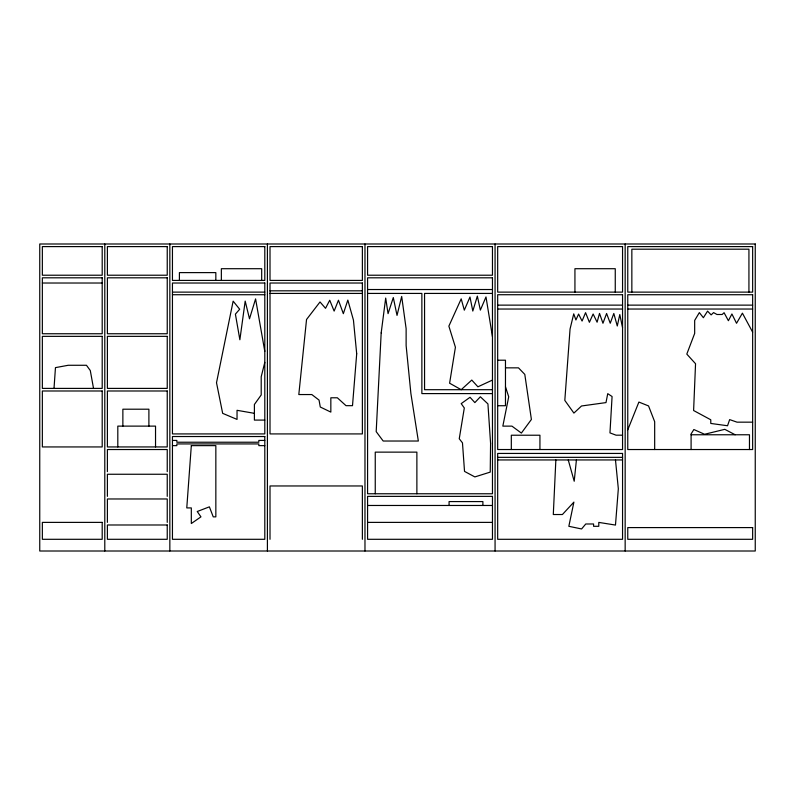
<?xml version="1.0" encoding="UTF-8"?>
<svg xmlns="http://www.w3.org/2000/svg" width="795" height="795" viewBox="0 0 795 795"><rect width="100%" height="100%" fill="white"/><g stroke="black" fill="none" stroke-linecap="round" stroke-linejoin="round"><path stroke-width="1.19" d="M555.854 459.947L553.3 514.524L562.403 514.524L573.891 502.112L568.842 526.3L581.582 528.963L585.766 523.985L593.577 523.985L593.577 526.3L598.784 526.3L598.784 522.404L615.479 525.068L618.331 488.756L615.479 459.947M54.01 388.397L55.461 367.628L68.251 365.273L86.466 365.273L90.292 370.53L93.522 388.397M576.415 459.947L574.209 481.243L568.246 459.947M264.805 362.361L261.207 376.741L261.207 394.956L254.4 404.476L254.4 420.088L264.805 420.088M627.762 429.837L638.892 402.061L648.551 405.937L654.673 421.698L654.673 449.533M492.463 380.07L477.914 386.807L471.783 380.07L461.199 389.699L449.612 383.21L455.416 347.246L448.867 326.129L461.199 298.86L464.31 310.159L469.984 297.022L472.806 311.054L477.348 296.108L480.359 310.1L485.993 296.942L492.463 336.752M42.354 283.02L102.197 283.02M367.578 289.529L492.463 289.529M270.012 290.821L362.371 290.821M172.445 292.123L264.805 292.123M270.012 293.425L362.371 293.425M367.578 293.425L421.867 293.425L421.867 393.595L492.463 393.595M492.463 293.425L424.56 293.425L424.56 389.699L492.463 389.699M172.445 294.726L264.805 294.726M497.67 305.131L622.555 305.131M627.762 305.131L752.646 305.131M497.67 309.036L622.555 309.036M627.762 309.036L752.646 309.036M497.67 360.205L505.471 360.205L505.471 405.728L497.67 405.728M505.471 367.847L518.489 367.847L524.799 374.405L531.398 419.462L521.371 433.076L511.94 426.13L502.838 426.13L508.711 396.794L505.471 386.787M752.646 422.165L737.035 422.165L729.661 419.611L727.534 425.752L710.78 423.447L710.78 419.78L693.608 410.518L695.545 363.732L686.801 354.093L694.671 333.423L694.671 320.415L699.352 312.604L703.376 317.712L707.56 311.123L711.137 314.899L713.562 312.604L716.981 314.492L722.188 314.492L724.076 312.703L728.399 320.723L731.907 313.975L736.538 323.287L742.411 313.16L752.646 332.151M691.094 434.766L749.466 434.766L749.466 449.533M622.555 435.183L616.055 435.183L609.964 432.887L612.08 396.526L607.738 393.664L605.989 402.598L581.513 405.987L573.901 413.092L564.818 400.392L570.055 329.041L573.732 313.866L575.918 319.988L578.591 314.055L582.069 321.051L585.567 312.644L589.403 322.313L593.13 313.995L597.095 322.194L599.519 313.419L602.958 323.247L606.595 313.488L610.242 323.237L613.81 313.469L617.278 326L619.792 314.562L622.555 327.629M172.445 440.43L176.848 440.43L176.848 442.229L258.822 442.229L258.822 440.43L264.805 440.43M172.445 445.637L176.848 445.637L176.848 443.928L258.822 443.928L258.822 445.637L264.805 445.637M497.67 457.344L622.555 457.344M497.67 459.947L622.555 459.947M367.578 505.471L492.463 505.471M367.578 522.385L492.463 522.385M254.4 413.34L237.039 410.309L237.039 419.412L222.66 413.34L216.508 382.733L233.144 301.146L239.683 309.245L235.399 314.134L239.871 339.763L245.188 301.106L249.501 318.805L255.583 298.9L264.805 351.43M735.156 434.766L724.792 429.33L704.569 434.269L693.866 429.529L691.094 433.921L691.094 449.533M748.93 292.123L748.93 249.193L631.846 249.193L631.846 292.123M625.158 243.995L625.158 551.005M615.26 292.123L615.26 268.71L574.934 268.71L574.934 292.123M539.934 449.533L539.934 435.223L511.314 435.223L511.314 449.533M495.066 243.995L495.066 551.005M482.893 505.471L482.893 501.575L449.076 501.575L449.076 505.471M416.878 493.765L416.878 452.136L375.25 452.136L375.25 493.765M364.975 243.995L364.975 551.005M362.371 539.298L362.371 485.964L270.012 485.964L270.012 539.298M267.408 243.995L267.408 551.005M261.684 280.416L261.684 268.71L221.358 268.71L221.358 280.416M215.833 280.416L215.833 272.615L179.402 272.615L179.402 280.416M169.842 243.995L169.842 551.005M167.238 471.654L167.238 449.533L107.395 449.533L107.395 471.654M167.238 496.368L167.238 474.257L107.395 474.257L107.395 496.368M167.238 522.385L167.238 498.972L107.395 498.972L107.395 522.385M155.532 446.939L155.532 426.12L117.809 426.12L117.809 446.939M148.894 426.12L148.894 409.206L122.867 409.206L122.867 426.12M104.791 243.995L104.791 551.005M490.585 443.421L490.237 472.101L474.863 476.921L464.528 471.405L462.471 442.855L459.252 438.77L464.31 407.964L461.199 403.631L470.034 397.291L474.863 402.608L480.359 396.775L487.931 403.91L490.585 443.421M381.183 332.896L376.194 431.635L383.19 441.026L418.339 441.026L410.886 393.475L406.126 345.577L406.126 328.663L401.684 296.446L397.023 315.396L393.296 297.569L388.059 313.647L385.694 298.065L381.183 332.896M191.317 445.637L186.775 507.916L191.317 507.916L191.317 523.527L200.946 516.859L197.239 511.513L209.383 506.842L213.239 516.859L215.843 516.859L215.843 445.637L191.317 445.637M356.697 353.805L352.503 405.669L346.004 405.669L337.348 397.788L330.839 397.788L330.839 412.098L320.286 407.02L319.043 400.094L311.819 394.549L298.811 394.549L306.542 319.491L320.017 301.961L325.523 308.311L329.746 300.242L334.129 311.103L338.461 300.222L343.341 313.677L347.832 300.093L353.447 320.137L356.697 353.805M755.25 243.995L39.75 243.995L39.75 551.005L755.25 551.005L755.25 243.995M102.197 246.599L42.354 246.599L42.354 275.219L102.197 275.219L102.197 246.599M167.238 246.599L107.395 246.599L107.395 275.219L167.238 275.219L167.238 246.599M264.805 246.599L172.445 246.599L172.445 280.416L264.805 280.416L264.805 246.599M362.371 246.599L270.012 246.599L270.012 280.416L362.371 280.416L362.371 246.599M492.463 246.599L367.578 246.599L367.578 275.219L492.463 275.219L492.463 246.599M622.555 246.599L497.67 246.599L497.67 292.123L622.555 292.123L622.555 246.599M752.646 246.599L627.762 246.599L627.762 292.123L752.646 292.123L752.646 246.599M102.197 277.813L42.354 277.813L42.354 333.751L102.197 333.751L102.197 277.813M167.238 277.813L107.395 277.813L107.395 333.751L167.238 333.751L167.238 277.813M492.463 277.813L367.578 277.813L367.578 493.765L492.463 493.765L492.463 277.813M264.805 283.02L172.445 283.02L172.445 433.921L264.805 433.921L264.805 283.02M362.371 283.02L270.012 283.02L270.012 433.921L362.371 433.921L362.371 283.02M622.555 294.726L497.67 294.726L497.67 449.533L622.555 449.533L622.555 294.726M752.646 294.726L627.762 294.726L627.762 449.533L752.646 449.533L752.646 294.726M102.197 336.355L42.354 336.355L42.354 388.397L102.197 388.397L102.197 336.355M167.238 336.355L107.395 336.355L107.395 388.397L167.238 388.397L167.238 336.355M102.197 390.991L42.354 390.991L42.354 446.939L102.197 446.939L102.197 390.991M167.238 390.991L107.395 390.991L107.395 446.939L167.238 446.939L167.238 390.991M264.805 436.525L172.445 436.525L172.445 539.298L264.805 539.298L264.805 436.525M622.555 453.438L497.67 453.438L497.67 539.298L622.555 539.298L622.555 453.438M492.463 496.368L367.578 496.368L367.578 539.298L492.463 539.298L492.463 496.368M102.197 522.385L42.354 522.385L42.354 539.298L102.197 539.298L102.197 522.385M167.238 524.988L107.395 524.988L107.395 539.298L167.238 539.298L167.238 524.988M752.646 527.592L627.762 527.592L627.762 539.298L752.646 539.298L752.646 527.592"/></g></svg>
